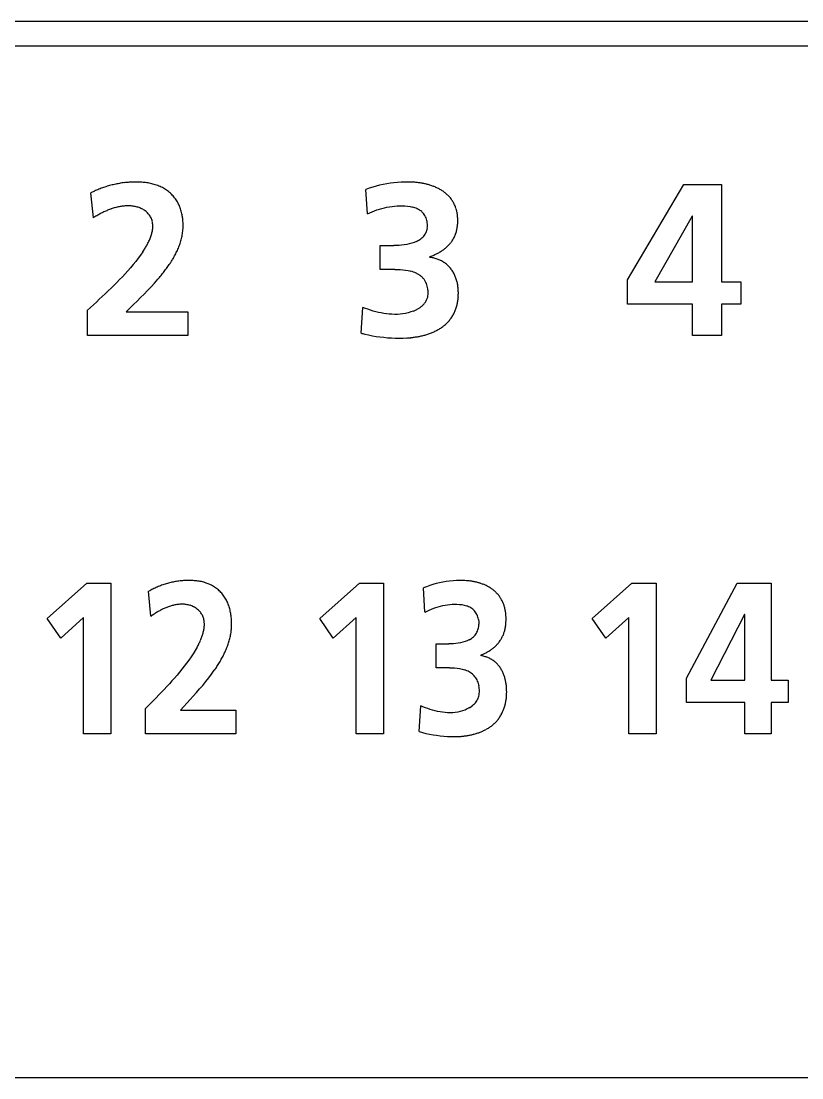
# Model space of a CAD drawing. Extents: x 168 to 388, y 259 to 356.
# Drawn here: x 284.66 to 293.97, y 282.37 to 294.97 of the extents above; entities that cross this region are included whole.
import ezdxf

# ---------------------------------------------------------------- set-up
doc = ezdxf.new("R2010")
doc.units = 0
doc.header["$MEASUREMENT"] = 0
doc.layers.get('0').update_dxf_attribs({"linetype": 'CONTINUOUS'})

msp = doc.modelspace()

# ---------------------------------------------------------------- linework, layer by layer
at = {"color": 7, "linetype": 'Continuous'}
for p, q in [((277.915, 294.966), (332.216, 294.966)), ((332.216, 294.666), (277.915, 294.666)), ((288.812, 292.973), (288.771, 292.958)), ((288.792, 292.669), (288.771, 292.958)), ((288.853, 292.986), (288.812, 292.973)), ((288.894, 292.999), (288.853, 292.986)), ((288.936, 293.009), (288.894, 292.999)), ((288.978, 293.019), (288.936, 293.009)), ((289.021, 293.027), (288.978, 293.019)), ((289.064, 293.033), (289.021, 293.027)), ((289.107, 293.039), (289.064, 293.033)), ((289.15, 293.043), (289.107, 293.039)), ((289.193, 293.046), (289.15, 293.043)), ((289.236, 293.048), (289.193, 293.046)), ((289.279, 293.048), (289.236, 293.048)), ((289.323, 293.047), (289.279, 293.048)), ((291.89, 291.883), (292.563, 293.017)), ((292.563, 293.017), (293.011, 293.017)), ((293.011, 293.017), (293.011, 291.859)), ((285.524, 292.62), (285.495, 292.919)), ((288.792, 292.669), (288.819, 292.681)), ((288.819, 292.681), (288.847, 292.694)), ((288.847, 292.694), (288.875, 292.705)), ((288.875, 292.705), (288.904, 292.715)), ((288.904, 292.715), (288.933, 292.725)), ((288.933, 292.725), (288.963, 292.733)), ((288.963, 292.733), (288.993, 292.741)), ((288.993, 292.741), (289.023, 292.747)), ((289.023, 292.747), (289.053, 292.753)), ((289.053, 292.753), (289.084, 292.757)), ((289.084, 292.757), (289.114, 292.761)), ((289.114, 292.761), (289.145, 292.763)), ((289.145, 292.763), (289.175, 292.764)), ((289.175, 292.764), (289.206, 292.764)), ((289.206, 292.764), (289.237, 292.763)), ((289.237, 292.763), (289.267, 292.76)), ((289.267, 292.76), (289.298, 292.756)), ((289.298, 292.756), (289.328, 292.749)), ((292.661, 292.641), (292.215, 291.859)), ((292.666, 292.641), (292.661, 292.641)), ((292.666, 291.859), (292.666, 292.641)), ((289.229, 292.298), (289.198, 292.294)), ((289.259, 292.303), (289.229, 292.298)), ((289.289, 292.309), (289.259, 292.303)), ((289.319, 292.317), (289.289, 292.309)), ((289.348, 292.327), (289.319, 292.317)), ((289.376, 292.339), (289.348, 292.327)), ((286.087, 292.177), (286.059, 292.139)), ((286.114, 292.217), (286.087, 292.177)), ((288.941, 292.006), (288.941, 292.29)), ((288.941, 292.29), (289.106, 292.29)), ((289.137, 292.29), (289.106, 292.29)), ((289.168, 292.292), (289.137, 292.29)), ((289.198, 292.294), (289.168, 292.292)), ((285.999, 292.063), (285.968, 292.026)), ((286.029, 292.101), (285.999, 292.063)), ((286.059, 292.139), (286.029, 292.101)), ((285.871, 291.919), (285.837, 291.885)), ((285.903, 291.955), (285.871, 291.919)), ((285.936, 291.99), (285.903, 291.955)), ((285.968, 292.026), (285.936, 291.99)), ((289.117, 292.006), (288.941, 292.006)), ((289.117, 292.006), (289.149, 292.006)), ((289.149, 292.006), (289.181, 292.004)), ((289.181, 292.004), (289.214, 292.001)), ((289.214, 292.001), (289.246, 291.997)), ((289.246, 291.997), (289.278, 291.992)), ((289.278, 291.992), (289.309, 291.984)), ((285.77, 291.816), (285.735, 291.782)), ((285.804, 291.85), (285.77, 291.816)), ((285.837, 291.885), (285.804, 291.85)), ((286.171, 291.755), (286.212, 291.799)), ((286.212, 291.799), (286.253, 291.843)), ((286.253, 291.843), (286.292, 291.888)), ((291.89, 291.591), (291.89, 291.883)), ((292.215, 291.859), (292.666, 291.859)), ((293.011, 291.859), (293.241, 291.859)), ((293.241, 291.859), (293.241, 291.591)), ((285.63, 291.683), (285.595, 291.65)), ((285.666, 291.716), (285.63, 291.683)), ((285.7, 291.749), (285.666, 291.716)), ((285.735, 291.782), (285.7, 291.749)), ((286.045, 291.628), (286.087, 291.67)), ((286.087, 291.67), (286.129, 291.712)), ((286.129, 291.712), (286.171, 291.755)), ((285.489, 291.552), (285.454, 291.519)), ((285.524, 291.585), (285.489, 291.552)), ((285.56, 291.617), (285.524, 291.585)), ((285.595, 291.65), (285.56, 291.617)), ((285.917, 291.502), (285.96, 291.544)), ((285.96, 291.544), (286.002, 291.586)), ((286.002, 291.586), (286.045, 291.628)), ((288.714, 291.246), (288.735, 291.552)), ((288.766, 291.541), (288.735, 291.552)), ((288.796, 291.53), (288.766, 291.541)), ((292.666, 291.591), (291.89, 291.591)), ((292.666, 291.217), (292.666, 291.591)), ((293.241, 291.591), (293.011, 291.591)), ((293.011, 291.591), (293.011, 291.217)), ((285.454, 291.217), (285.454, 291.519)), ((285.916, 291.501), (286.65, 291.501)), ((286.65, 291.501), (286.65, 291.217)), ((288.827, 291.52), (288.796, 291.53)), ((288.859, 291.51), (288.827, 291.52)), ((288.89, 291.502), (288.859, 291.51)), ((288.922, 291.494), (288.89, 291.502)), ((288.954, 291.488), (288.922, 291.494)), ((288.986, 291.482), (288.954, 291.488)), ((289.018, 291.477), (288.986, 291.482)), ((289.051, 291.474), (289.018, 291.477)), ((289.083, 291.471), (289.051, 291.474)), ((289.116, 291.47), (289.083, 291.471)), ((289.148, 291.47), (289.116, 291.47)), ((289.182, 291.472), (289.148, 291.47)), ((289.214, 291.476), (289.182, 291.472)), ((289.246, 291.482), (289.214, 291.476)), ((289.278, 291.489), (289.246, 291.482)), ((289.309, 291.499), (289.278, 291.489)), ((289.34, 291.51), (289.309, 291.499)), ((286.65, 291.217), (285.454, 291.217)), ((288.759, 291.234), (288.804, 291.224)), ((288.804, 291.224), (288.849, 291.215)), ((288.849, 291.215), (288.894, 291.208)), ((288.894, 291.208), (288.94, 291.202)), ((288.94, 291.202), (288.986, 291.197)), ((288.986, 291.197), (289.031, 291.192)), ((289.031, 291.192), (289.077, 291.189)), ((289.077, 291.189), (289.123, 291.187)), ((289.123, 291.187), (289.169, 291.186)), ((289.169, 291.186), (289.215, 291.187)), ((289.215, 291.187), (289.261, 291.189)), ((293.011, 291.217), (292.666, 291.217)), ((284.972, 287.844), (285.445, 288.267)), ((285.445, 288.267), (285.733, 288.267)), ((285.733, 288.267), (285.733, 286.467)), ((288.222, 287.844), (288.695, 288.267)), ((288.695, 288.267), (288.983, 288.267)), ((288.983, 288.267), (288.983, 286.467)), ((289.65, 288.27), (289.61, 288.26)), ((289.689, 288.278), (289.65, 288.27)), ((289.729, 288.285), (289.689, 288.278)), ((289.769, 288.29), (289.729, 288.285)), ((289.811, 288.294), (289.769, 288.29)), ((289.851, 288.297), (289.811, 288.294)), ((289.892, 288.298), (289.851, 288.297)), ((289.932, 288.298), (289.892, 288.298)), ((291.469, 287.844), (291.943, 288.267)), ((291.943, 288.267), (292.23, 288.267)), ((292.23, 288.267), (292.23, 286.467)), ((292.592, 287.132), (293.197, 288.267)), ((293.197, 288.267), (293.601, 288.267)), ((293.601, 288.267), (293.601, 287.109)), ((286.209, 287.87), (286.183, 288.169)), ((289.494, 288.223), (289.457, 288.208)), ((289.476, 287.919), (289.457, 288.208)), ((289.533, 288.237), (289.494, 288.223)), ((289.571, 288.249), (289.533, 288.237)), ((289.61, 288.26), (289.571, 288.249)), ((289.773, 288.011), (289.802, 288.013)), ((289.802, 288.013), (289.83, 288.014)), ((289.83, 288.014), (289.858, 288.014)), ((289.858, 288.014), (289.887, 288.012)), ((289.887, 288.012), (289.915, 288.009)), ((289.477, 287.919), (289.502, 287.933)), ((289.502, 287.933), (289.528, 287.945)), ((289.528, 287.945), (289.554, 287.956)), ((289.554, 287.956), (289.58, 287.967)), ((289.58, 287.967), (289.607, 287.976)), ((289.607, 287.976), (289.634, 287.985)), ((289.634, 287.985), (289.661, 287.992)), ((289.661, 287.992), (289.689, 287.998)), ((289.689, 287.998), (289.717, 288.004)), ((289.717, 288.004), (289.745, 288.008)), ((289.745, 288.008), (289.773, 288.011)), ((289.915, 288.009), (289.943, 288.003)), ((289.943, 288.003), (289.97, 287.995)), ((293.285, 287.891), (292.884, 287.109)), ((293.29, 287.891), (293.285, 287.891)), ((293.29, 287.109), (293.29, 287.891)), ((285.135, 287.609), (284.972, 287.844)), ((285.408, 287.857), (285.135, 287.609)), ((285.408, 286.467), (285.408, 287.857)), ((288.384, 287.609), (288.222, 287.844)), ((288.658, 287.857), (288.384, 287.609)), ((288.658, 286.467), (288.658, 287.857)), ((290.113, 287.834), (290.117, 287.805)), ((290.117, 287.805), (290.118, 287.777)), ((291.632, 287.609), (291.469, 287.844)), ((291.905, 287.857), (291.632, 287.609)), ((291.905, 286.467), (291.905, 287.857)), ((289.61, 287.256), (289.61, 287.54)), ((289.61, 287.54), (289.759, 287.54)), ((289.787, 287.54), (289.759, 287.54)), ((289.815, 287.542), (289.787, 287.54)), ((289.844, 287.544), (289.815, 287.542)), ((289.872, 287.548), (289.844, 287.544)), ((289.9, 287.553), (289.872, 287.548)), ((289.928, 287.56), (289.9, 287.553)), ((289.955, 287.568), (289.928, 287.56)), ((289.981, 287.579), (289.955, 287.568)), ((290.007, 287.592), (289.981, 287.579)), ((286.688, 287.386), (286.662, 287.348)), ((286.714, 287.424), (286.688, 287.386)), ((286.738, 287.462), (286.714, 287.424)), ((286.76, 287.502), (286.738, 287.462)), ((286.607, 287.275), (286.579, 287.239)), ((286.635, 287.311), (286.607, 287.275)), ((286.662, 287.348), (286.635, 287.311)), ((289.768, 287.256), (289.61, 287.256)), ((289.768, 287.256), (289.798, 287.256)), ((289.798, 287.256), (289.828, 287.254)), ((286.491, 287.134), (286.461, 287.1)), ((286.521, 287.169), (286.491, 287.134)), ((286.55, 287.204), (286.521, 287.169)), ((286.579, 287.239), (286.55, 287.204)), ((286.863, 287.091), (286.899, 287.135)), ((286.899, 287.135), (286.933, 287.18)), ((289.828, 287.254), (289.859, 287.251)), ((289.859, 287.251), (289.889, 287.246)), ((289.889, 287.246), (289.918, 287.24)), ((289.918, 287.24), (289.947, 287.232)), ((292.592, 286.841), (292.592, 287.132)), ((286.399, 287.032), (286.368, 286.999)), ((286.43, 287.066), (286.399, 287.032)), ((286.461, 287.1), (286.43, 287.066)), ((286.753, 286.961), (286.791, 287.004)), ((286.791, 287.004), (286.827, 287.047)), ((286.827, 287.047), (286.863, 287.091)), ((292.884, 287.109), (293.29, 287.109)), ((293.601, 287.109), (293.807, 287.109)), ((293.807, 287.109), (293.807, 286.841)), ((286.273, 286.9), (286.242, 286.867)), ((286.305, 286.933), (286.273, 286.9)), ((286.337, 286.966), (286.305, 286.933)), ((286.368, 286.999), (286.337, 286.966)), ((286.677, 286.877), (286.715, 286.919)), ((286.715, 286.919), (286.753, 286.961)), ((286.178, 286.802), (286.146, 286.769)), ((286.146, 286.467), (286.146, 286.769)), ((286.21, 286.835), (286.178, 286.802)), ((286.242, 286.867), (286.21, 286.835)), ((286.562, 286.751), (286.601, 286.793)), ((286.601, 286.793), (286.639, 286.835)), ((286.639, 286.835), (286.677, 286.877)), ((289.406, 286.496), (289.425, 286.802)), ((289.452, 286.791), (289.425, 286.802)), ((289.481, 286.779), (289.452, 286.791)), ((289.509, 286.769), (289.481, 286.779)), ((289.538, 286.76), (289.509, 286.769)), ((289.567, 286.751), (289.538, 286.76)), ((289.954, 286.753), (289.925, 286.743)), ((289.981, 286.766), (289.954, 286.753)), ((290.008, 286.781), (289.981, 286.766)), ((293.29, 286.841), (292.592, 286.841)), ((293.29, 286.467), (293.29, 286.841)), ((293.601, 286.841), (293.601, 286.467)), ((293.807, 286.841), (293.601, 286.841)), ((286.562, 286.751), (287.223, 286.751)), ((287.223, 286.751), (287.223, 286.467)), ((289.596, 286.743), (289.567, 286.751)), ((289.626, 286.737), (289.596, 286.743)), ((289.656, 286.731), (289.626, 286.737)), ((289.686, 286.726), (289.656, 286.731)), ((289.716, 286.723), (289.686, 286.726)), ((289.746, 286.721), (289.716, 286.723)), ((289.776, 286.72), (289.746, 286.721)), ((289.807, 286.721), (289.776, 286.72)), ((289.837, 286.723), (289.807, 286.721)), ((289.867, 286.728), (289.837, 286.723)), ((289.896, 286.735), (289.867, 286.728)), ((289.925, 286.743), (289.896, 286.735)), ((285.733, 286.467), (285.408, 286.467)), ((287.223, 286.467), (286.146, 286.467)), ((288.983, 286.467), (288.658, 286.467)), ((289.406, 286.496), (289.446, 286.484)), ((289.446, 286.484), (289.488, 286.473)), ((289.488, 286.473), (289.53, 286.465)), ((289.53, 286.465), (289.572, 286.457)), ((289.572, 286.457), (289.615, 286.451)), ((289.615, 286.451), (289.658, 286.446)), ((289.658, 286.446), (289.701, 286.442)), ((289.701, 286.442), (289.744, 286.439)), ((289.744, 286.439), (289.787, 286.437)), ((289.787, 286.437), (289.831, 286.436)), ((289.831, 286.436), (289.873, 286.437)), ((292.23, 286.467), (291.905, 286.467)), ((293.601, 286.467), (293.29, 286.467)), ((387.315, 282.367), (270.365, 282.367))]:
    msp.add_line(p, q, dxfattribs=at)
for centre, radius, start, end in [((286.024, 291.878), 1.168, 113.974, 116.9069), ((286.03, 291.862), 1.185, 111.0711, 113.9616), ((286.039, 291.84), 1.209, 108.243, 111.0765), ((286.042, 291.83), 1.219, 105.4332, 108.2435), ((286.042, 291.831), 1.218, 102.6238, 105.4352), ((286.04, 291.842), 1.206, 99.7857, 102.6244), ((286.036, 291.863), 1.186, 96.9154, 99.7879), ((286.032, 291.895), 1.153, 93.9457, 96.9148), ((286.03, 291.932), 1.116, 90.8875, 93.9554), ((286.028, 292.04), 1.008, 87.5057, 90.9028), ((286.034, 292.177), 0.871, 83.5733, 87.5073), ((286.047, 292.291), 0.757, 79.0531, 83.58), ((286.065, 292.384), 0.661, 73.936, 79.0549), ((286.089, 292.467), 0.575, 67.9878, 73.9427), ((286.115, 292.529), 0.508, 61.2387, 67.9853), ((286.139, 292.575), 0.456, 53.7114, 61.2243), ((286.158, 292.601), 0.424, 45.6372, 53.7142), ((289.276, 292.088), 0.96, 84.6305, 87.2222), ((289.278, 292.111), 0.936, 81.9748, 84.6254), ((289.283, 292.144), 0.903, 79.2391, 81.9876), ((289.298, 292.22), 0.826, 76.2327, 79.2383), ((289.315, 292.292), 0.752, 72.9392, 76.2408), ((289.337, 292.363), 0.677, 69.2769, 72.9403), ((289.362, 292.428), 0.608, 65.2027, 69.2844), ((289.389, 292.488), 0.542, 60.6273, 65.2058), ((289.416, 292.536), 0.487, 55.5328, 60.6283), ((289.444, 292.576), 0.438, 49.8758, 55.5359), ((286.163, 292.606), 0.416, 37.5199, 45.6163), ((286.154, 292.6), 0.427, 29.4497, 37.4626), ((286.128, 292.585), 0.458, 21.9574, 29.4431), ((289.464, 292.6), 0.407, 43.7562, 49.8601), ((289.484, 292.619), 0.38, 37.2291, 43.7602), ((289.487, 292.622), 0.375, 30.5803, 37.1948), ((289.487, 292.622), 0.375, 23.9725, 30.5853), ((286.085, 291.787), 1.004, 115.7016, 118.4512), ((286.039, 291.883), 0.897, 112.6294, 115.7042), ((286.002, 291.97), 0.803, 109.1946, 112.6314), ((285.975, 292.049), 0.72, 105.3766, 109.1958), ((285.956, 292.116), 0.649, 101.1313, 105.3804), ((285.945, 292.175), 0.589, 96.438, 101.1207), ((285.94, 292.221), 0.543, 91.4004, 96.4838), ((285.937, 292.32), 0.444, 85.1871, 91.4036), ((285.942, 292.375), 0.389, 78.0353, 85.1315), ((285.949, 292.408), 0.355, 70.322, 78.0891), ((285.965, 292.454), 0.307, 61.3544, 70.3463), ((285.988, 292.494), 0.261, 50.7983, 61.3788), ((286.01, 292.521), 0.225, 38.549, 50.7936), ((286.082, 292.566), 0.507, 15.2083, 21.9606), ((285.998, 292.544), 0.594, 9.414, 15.1801), ((289.24, 292.412), 0.349, 70.3705, 75.4174), ((289.259, 292.464), 0.293, 64.3795, 70.3736), ((289.278, 292.504), 0.248, 57.3083, 64.3906), ((289.296, 292.532), 0.216, 48.9489, 57.2982), ((289.31, 292.548), 0.194, 39.8562, 48.9074), ((289.468, 292.614), 0.396, 17.6671, 23.9339), ((289.438, 292.604), 0.428, 11.979, 17.6733), ((289.398, 292.596), 0.469, 6.6651, 11.9601), ((286.187, 291.604), 1.214, 120.8665, 123.147), ((286.144, 291.678), 1.127, 118.4562, 120.9043), ((286.023, 292.532), 0.209, 25.2601, 38.4938), ((286.017, 292.53), 0.215, 12.3295, 25.1647), ((285.987, 292.523), 0.245, 1.0459, 12.2987), ((285.9, 292.527), 0.694, 4.5383, 9.476), ((285.917, 292.528), 0.677, 359.4783, 4.5456), ((289.315, 292.553), 0.187, 30.458, 39.8542), ((289.308, 292.549), 0.195, 21.4237, 30.4349), ((289.287, 292.541), 0.218, 13.2712, 21.333), ((289.248, 292.531), 0.258, 6.4923, 13.3121), ((289.234, 292.53), 0.272, 0.0373, 6.5079), ((289.339, 292.589), 0.528, 1.9669, 6.6679), ((289.353, 292.584), 0.514, 352.9224, 357.7529), ((289.285, 292.586), 0.582, 357.7335, 1.9993), ((285.729, 292.568), 0.509, 339.1808, 344.6047), ((285.847, 292.535), 0.386, 344.5464, 351.7079), ((285.937, 292.523), 0.296, 351.6967, 1.0184), ((285.966, 292.525), 0.627, 348.7966, 354.2581), ((285.939, 292.528), 0.655, 354.253, 359.4811), ((289.321, 292.522), 0.184, 324.4332, 333.9681), ((289.323, 292.52), 0.182, 334.039, 343.7124), ((289.316, 292.522), 0.19, 343.7589, 353.0253), ((289.261, 292.529), 0.245, 353.0498, 0.2269), ((289.482, 292.558), 0.382, 334.8939, 341.3936), ((289.457, 292.566), 0.409, 341.3971, 347.4668), ((289.411, 292.576), 0.455, 347.4681, 352.9198), ((285.273, 292.783), 1.014, 328.7712, 331.4938), ((285.44, 292.693), 0.824, 331.451, 334.7982), ((285.617, 292.61), 0.629, 334.7967, 339.1809), ((285.821, 292.565), 0.778, 339.1854, 343.5882), ((285.927, 292.534), 0.668, 343.5846, 348.7137), ((289.241, 292.623), 0.314, 295.3707, 300.966), ((289.267, 292.58), 0.264, 300.9499, 307.612), ((289.291, 292.549), 0.225, 307.6182, 315.4342), ((289.312, 292.528), 0.196, 315.4292, 324.4008), ((289.472, 292.569), 0.396, 315.1596, 321.4968), ((289.49, 292.555), 0.374, 321.5004, 328.1378), ((289.492, 292.553), 0.371, 328.1637, 334.8594), ((285.116, 292.879), 1.198, 326.4692, 328.7727), ((285.477, 292.724), 1.158, 329.0091, 331.9665), ((285.606, 292.655), 1.012, 331.9643, 335.3498), ((285.717, 292.604), 0.889, 335.3492, 339.2023), ((289.24, 292.934), 0.831, 290.53, 293.5656), ((289.236, 292.947), 0.844, 293.5165, 296.4563), ((289.313, 292.792), 0.672, 296.452, 300.1447), ((289.362, 292.707), 0.573, 300.151, 304.4827), ((289.405, 292.644), 0.497, 304.4766, 309.4717), ((289.443, 292.598), 0.437, 309.4787, 315.156), ((285.144, 292.934), 1.552, 324.2624, 326.4698), ((285.317, 292.82), 1.344, 326.4623, 329.0112), ((289.477, 291.723), 0.431, 76.5635, 82.6679), ((289.476, 291.72), 0.434, 70.5196, 76.5922), ((289.493, 291.766), 0.385, 63.7034, 70.5377), ((289.503, 291.788), 0.361, 56.3769, 63.6668), ((289.509, 291.797), 0.351, 48.8406, 56.3526), ((289.51, 291.798), 0.35, 41.294, 48.8277), ((284.47, 293.456), 2.404, 319.2827, 320.7073), ((284.722, 293.249), 2.078, 320.7092, 322.3574), ((284.949, 293.074), 1.791, 322.3507, 324.2627), ((289.196, 291.575), 0.425, 70.1708, 74.5777), ((289.219, 291.638), 0.357, 64.9301, 70.1743), ((289.243, 291.689), 0.301, 58.7151, 64.9371), ((289.264, 291.724), 0.26, 51.5079, 58.7062), ((289.283, 291.748), 0.23, 43.3513, 51.5031), ((289.5, 291.789), 0.362, 34.02, 41.2942), ((289.481, 291.776), 0.386, 27.1836, 34.0138), ((289.452, 291.762), 0.417, 20.8639, 27.1756), ((289.291, 291.755), 0.219, 34.796, 43.3387), ((289.291, 291.755), 0.219, 26.1759, 34.7216), ((289.281, 291.75), 0.23, 18.0437, 26.171), ((289.237, 291.737), 0.276, 11.2208, 18.0104), ((289.416, 291.748), 0.456, 15.09, 20.862), ((289.372, 291.736), 0.502, 9.8488, 15.0957), ((289.33, 291.729), 0.544, 5.0108, 9.8516), ((289.331, 291.72), 0.183, 340.9319, 351.1705), ((289.2, 291.728), 0.313, 5.3818, 11.3506), ((289.274, 291.728), 0.24, 351.2174, 359.2321), ((289.219, 291.73), 0.295, 359.0384, 5.382), ((289.276, 291.718), 0.599, 352.3873, 356.7834), ((289.26, 291.723), 0.614, 0.7095, 4.9959), ((289.216, 291.721), 0.658, 356.782, 0.7818), ((289.201, 291.862), 0.379, 296.5026, 301.4423), ((289.23, 291.815), 0.323, 301.437, 307.2314), ((289.259, 291.776), 0.274, 307.209, 314.0309), ((289.287, 291.747), 0.234, 314.0389, 322.0368), ((289.308, 291.731), 0.208, 322.0292, 331.0194), ((289.322, 291.723), 0.191, 331.052, 340.8401), ((289.408, 291.689), 0.463, 336.6481, 342.3367), ((289.37, 291.702), 0.503, 342.333, 347.5671), ((289.328, 291.711), 0.546, 347.5672, 352.3891), ((289.176, 291.911), 0.434, 292.1982, 296.5134), ((289.434, 291.678), 0.435, 318.5061, 324.5583), ((289.434, 291.678), 0.435, 324.5874, 330.6392), ((289.429, 291.681), 0.441, 330.6332, 336.6103), ((289.346, 291.79), 0.578, 297.7395, 302.2964), ((289.373, 291.747), 0.528, 302.2956, 307.2864), ((289.4, 291.712), 0.483, 307.2849, 312.7407), ((289.417, 291.693), 0.458, 312.7525, 318.5082), ((289.035, 292.365), 1.164, 254.0001, 256.2628), ((289.192, 292.327), 1.141, 273.4571, 275.7658), ((289.198, 292.274), 1.087, 275.7666, 278.1897), ((289.205, 292.22), 1.032, 278.1859, 280.7375), ((289.222, 292.134), 0.945, 280.7356, 283.5235), ((289.24, 292.057), 0.866, 283.5221, 286.5638), ((289.264, 291.978), 0.783, 286.5601, 289.9235), ((289.289, 291.91), 0.711, 289.9232, 293.6292), ((289.317, 291.845), 0.64, 293.6261, 297.7413), ((286.679, 287.295), 1.004, 103.3542, 106.59), ((286.674, 287.314), 0.985, 100.0552, 103.3552), ((286.669, 287.34), 0.958, 96.6655, 100.0585), ((286.666, 287.37), 0.928, 93.1995, 96.6615), ((286.663, 287.423), 0.875, 89.5068, 93.2216), ((286.665, 287.532), 0.765, 85.2856, 89.531), ((286.673, 287.636), 0.661, 80.373, 85.2873), ((286.687, 287.72), 0.577, 74.7395, 80.3758), ((286.706, 287.786), 0.507, 68.3399, 74.7442), ((289.909, 287.48), 0.817, 85.5056, 88.3507), ((289.912, 287.531), 0.766, 82.4466, 85.4803), ((289.914, 287.544), 0.754, 79.3663, 82.4496), ((289.924, 287.595), 0.702, 76.0648, 79.3778), ((289.938, 287.651), 0.644, 72.4484, 76.0674), ((289.955, 287.706), 0.586, 68.4831, 72.4515), ((286.677, 287.293), 1.005, 116.1867, 119.4187), ((286.68, 287.286), 1.013, 112.9709, 116.1795), ((286.683, 287.281), 1.019, 109.7856, 112.9745), ((286.682, 287.284), 1.016, 106.5882, 109.7871), ((286.726, 287.838), 0.452, 61.1398, 68.3297), ((286.744, 287.871), 0.414, 53.2987, 61.1422), ((286.753, 287.883), 0.399, 45.1373, 53.2834), ((286.751, 287.882), 0.401, 36.9844, 45.0824), ((289.975, 287.755), 0.534, 64.1269, 68.4838), ((289.996, 287.8), 0.484, 59.324, 64.1309), ((290.017, 287.835), 0.443, 54.0644, 59.3178), ((290.037, 287.862), 0.41, 48.3979, 54.0694), ((290.051, 287.879), 0.387, 42.3713, 48.3718), ((290.059, 287.886), 0.377, 36.2006, 42.376), ((286.587, 287.54), 0.474, 95.4874, 101.0085), ((286.582, 287.603), 0.411, 89.3419, 95.5798), ((286.582, 287.676), 0.338, 81.5882, 89.3337), ((286.736, 287.87), 0.421, 29.2416, 36.9626), ((286.697, 287.849), 0.465, 22.2518, 29.2464), ((286.644, 287.827), 0.522, 16.0231, 22.2467), ((290.06, 287.887), 0.375, 29.9643, 36.1628), ((290.048, 287.88), 0.389, 23.9932, 29.9682), ((290.031, 287.872), 0.408, 18.2727, 23.9686), ((286.843, 286.996), 1.079, 123.5065, 125.974), ((286.792, 287.075), 0.986, 120.8959, 123.5508), ((286.73, 287.178), 0.865, 117.8642, 120.8899), ((286.681, 287.272), 0.76, 114.4244, 117.8697), ((286.643, 287.356), 0.667, 110.5057, 114.4266), ((286.615, 287.43), 0.588, 106.0553, 110.5067), ((286.596, 287.494), 0.521, 101.0393, 106.0629), ((286.586, 287.703), 0.311, 73.1187, 81.5296), ((286.595, 287.733), 0.28, 63.6084, 73.153), ((286.61, 287.761), 0.248, 53.0519, 63.6116), ((286.624, 287.781), 0.223, 41.3063, 53.0255), ((286.632, 287.788), 0.213, 29.1805, 41.237), ((286.626, 287.785), 0.22, 17.193, 29.1025), ((286.568, 287.806), 0.601, 10.6052, 16.0097), ((286.442, 287.782), 0.729, 6.1503, 10.6078), ((289.884, 287.739), 0.27, 65.3308, 71.3766), ((289.899, 287.772), 0.234, 58.3445, 65.3292), ((289.914, 287.796), 0.206, 50.5795, 58.338), ((289.924, 287.808), 0.191, 42.0199, 50.5832), ((289.926, 287.81), 0.188, 33.2554, 41.9584), ((289.921, 287.807), 0.193, 24.7727, 33.209), ((289.904, 287.799), 0.212, 17.0645, 24.7781), ((289.993, 287.86), 0.448, 13.0826, 18.2747), ((289.951, 287.85), 0.491, 8.3525, 13.0863), ((289.896, 287.842), 0.547, 4.1007, 8.3495), ((286.599, 287.777), 0.248, 6.5842, 17.1379), ((286.49, 287.775), 0.357, 350.2514, 357.585), ((286.556, 287.772), 0.291, 357.5976, 6.5823), ((286.409, 287.777), 0.763, 1.9574, 6.2181), ((286.429, 287.778), 0.743, 357.5852, 1.9581), ((289.869, 287.788), 0.249, 10.4763, 17.0397), ((289.851, 287.778), 0.267, 353.6048, 359.693), ((289.954, 287.824), 0.489, 347.7073, 352.4667), ((289.893, 287.832), 0.549, 352.4671, 356.6991), ((289.827, 287.837), 0.616, 0.3289, 4.1032), ((289.816, 287.836), 0.627, 356.699, 0.4067), ((286.275, 287.823), 0.577, 340.0815, 344.614), ((286.389, 287.792), 0.459, 344.5552, 350.2619), ((286.413, 287.789), 0.76, 343.9882, 348.2613), ((286.486, 287.774), 0.686, 348.2844, 353.0246), ((286.458, 287.777), 0.713, 353.035, 357.5908), ((289.914, 287.778), 0.207, 312.243, 320.1204), ((289.927, 287.767), 0.191, 320.1277, 328.7453), ((289.927, 287.767), 0.19, 328.7541, 337.3557), ((289.922, 287.769), 0.195, 337.4023, 345.7571), ((289.909, 287.772), 0.209, 345.7931, 353.5903), ((290.053, 287.795), 0.385, 330.5835, 336.63), ((290.036, 287.803), 0.404, 336.6504, 342.4072), ((290.002, 287.813), 0.439, 342.4056, 347.705), ((285.825, 288.019), 1.069, 331.0578, 333.506), ((285.972, 287.946), 0.905, 333.4848, 336.3767), ((286.155, 287.867), 0.706, 336.3743, 340.0807), ((286.214, 287.853), 0.969, 336.9063, 340.259), ((286.308, 287.819), 0.869, 340.2539, 343.9925), ((289.878, 287.824), 0.266, 299.0373, 305.1727), ((289.898, 287.796), 0.231, 305.1633, 312.2135), ((290.005, 287.845), 0.454, 307.4699, 312.5947), ((290.034, 287.814), 0.411, 312.61, 318.2628), ((290.053, 287.796), 0.385, 318.2671, 324.3903), ((290.06, 287.791), 0.377, 324.3937, 330.5597), ((285.983, 287.959), 1.224, 331.2566, 333.9125), ((286.108, 287.898), 1.085, 333.911, 336.9067), ((289.867, 288.064), 0.713, 292.628, 295.7873), ((290.09, 287.045), 0.36, 74.9141, 81.7743), ((289.862, 288.075), 0.725, 295.7427, 298.9509), ((290.091, 287.047), 0.357, 68.0335, 74.9452), ((289.929, 287.954), 0.587, 298.9438, 302.9053), ((289.971, 287.89), 0.51, 302.9161, 307.4724), ((285.478, 288.264), 1.814, 325.1096, 326.8945), ((285.666, 288.141), 1.589, 326.8934, 328.9384), ((285.829, 288.043), 1.399, 328.9337, 331.2568), ((290.102, 287.075), 0.327, 60.4843, 68.0437), ((290.106, 287.082), 0.319, 52.7206, 60.449), ((290.104, 287.079), 0.323, 45.0351, 52.6882), ((290.094, 287.07), 0.336, 37.6799, 45.0177), ((290.073, 287.053), 0.363, 30.7487, 37.6794), ((285.262, 288.415), 2.077, 323.5495, 325.1139), ((289.841, 286.907), 0.342, 66.8926, 71.9696), ((289.861, 286.952), 0.293, 60.965, 66.8927), ((289.88, 286.986), 0.254, 54.1354, 60.9701), ((289.894, 287.005), 0.23, 46.5716, 54.1147), ((289.904, 287.016), 0.215, 38.457, 46.533), ((289.903, 287.015), 0.216, 30.4408, 38.464), ((290.041, 287.035), 0.399, 24.5709, 30.7511), ((290.002, 287.017), 0.442, 18.9869, 24.5685), ((289.956, 287.001), 0.491, 13.968, 18.9934), ((289.892, 287.009), 0.229, 22.7902, 30.3906), ((289.873, 287.001), 0.25, 15.8193, 22.7781), ((289.822, 286.987), 0.303, 10.0701, 15.8086), ((289.778, 286.978), 0.347, 5.1779, 10.1763), ((289.795, 286.98), 0.33, 359.9181, 5.1771), ((289.903, 286.988), 0.546, 9.4215, 13.97), ((289.856, 286.98), 0.594, 5.2692, 9.4272), ((289.788, 286.974), 0.662, 1.5253, 5.2549), ((289.919, 286.972), 0.206, 328.4113, 336.8275), ((289.925, 286.969), 0.2, 336.8217, 345.526), ((289.913, 286.972), 0.211, 345.7163, 353.9242), ((289.842, 286.979), 0.283, 353.9168, 0.0481), ((289.824, 286.964), 0.626, 350.6973, 354.6402), ((289.764, 286.969), 0.686, 354.6397, 358.2405), ((289.707, 286.971), 0.743, 358.2268, 1.5497), ((289.846, 287.047), 0.312, 301.404, 306.9769), ((289.868, 287.017), 0.274, 306.9758, 313.3095), ((289.891, 286.993), 0.241, 313.3012, 320.4895), ((289.907, 286.979), 0.22, 320.5257, 328.4086), ((289.968, 286.929), 0.477, 336.4886, 341.6645), ((289.926, 286.943), 0.522, 341.6651, 346.3955), ((289.876, 286.955), 0.573, 346.392, 350.6992), ((290.002, 286.914), 0.441, 314.1005, 319.7039), ((290.006, 286.91), 0.435, 319.7001, 325.3815), ((290.005, 286.911), 0.436, 325.4119, 331.0686), ((289.987, 286.921), 0.456, 331.0646, 336.4787), ((289.908, 287.067), 0.621, 290.5531, 294.5291), ((289.929, 287.02), 0.569, 294.5271, 298.8623), ((289.952, 286.979), 0.522, 298.8614, 303.589), ((289.972, 286.949), 0.487, 303.5981, 308.6795), ((289.99, 286.926), 0.457, 308.6761, 314.0747), ((289.833, 287.404), 0.968, 272.4079, 274.9588), ((289.838, 287.342), 0.905, 274.9688, 277.6955), ((289.843, 287.302), 0.865, 277.696, 280.5487), ((289.854, 287.245), 0.807, 280.5363, 283.5953), ((289.869, 287.181), 0.741, 283.5958, 286.9256), ((289.888, 287.122), 0.679, 286.92, 290.5538)]:
    msp.add_arc(centre, radius, start, end, dxfattribs=at)

doc.saveas('drawing.dxf')
